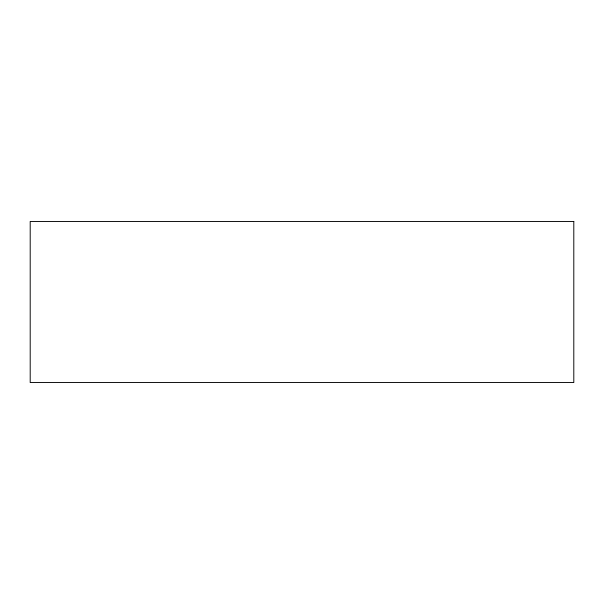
<?xml version="1.0" encoding="UTF-8"?>
<svg xmlns="http://www.w3.org/2000/svg" width="604" height="604" viewBox="0 0 604 604"><rect width="100%" height="100%" fill="white"/><g stroke="black" fill="none" stroke-linecap="round" stroke-linejoin="round"><path stroke-width="0.91" d="M573.8 221.464L30.2 221.464L30.2 382.536L573.8 382.536L573.8 221.464"/></g></svg>
